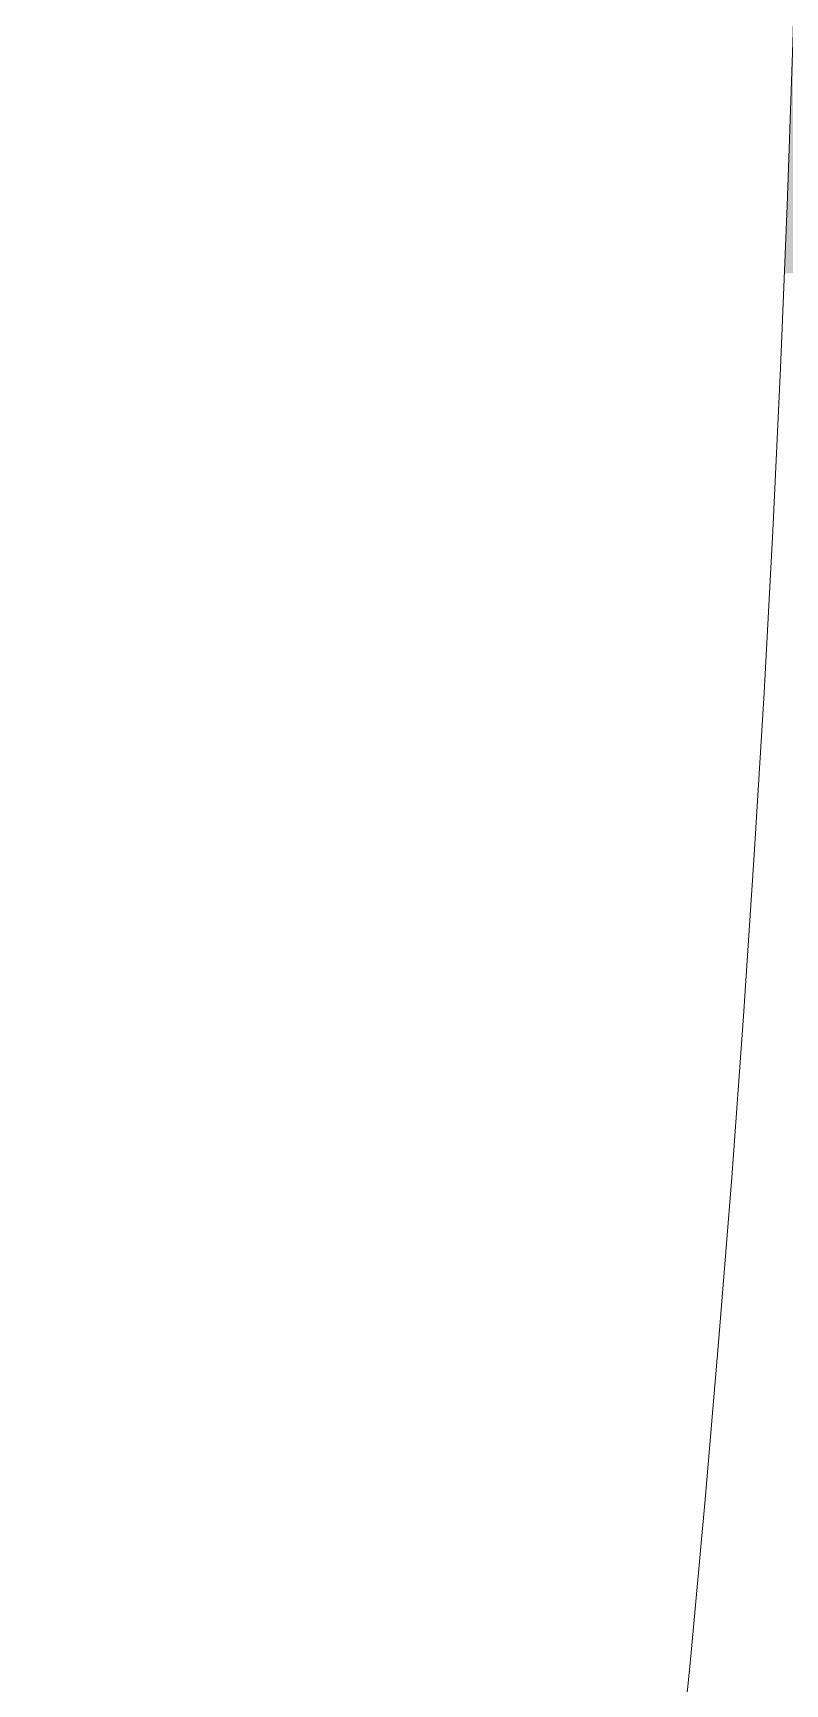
# Model space of a CAD drawing. Header units: millimetres. Extents: x 4739419 to 5837985, y 2291271 to 3446271.
# Drawn here: x 4898544 to 4898902, y 2463519 to 2464306 of the extents above; entities that cross this region are included whole.
import ezdxf

# ---------------------------------------------------------------- set-up
doc = ezdxf.new("R2010")
doc.units = ezdxf.units.MM
doc.layers.get('0').update_dxf_attribs({"color": 255})
doc.layers.add('XR-평면도$0$A-CNTL', color=9, linetype='Continuous', lineweight=15)
doc.layers.add('XR-평면도$0$A-ELEV-LIN3', color=9, linetype='Continuous', lineweight=18)
doc.layers.add('XR-평면도$0$A-ELEV-PATT', color=9, linetype='Continuous')

# ---------------------------------------------------------------- blocks, each defined once
blk = doc.blocks.new('XR-평면도$0$RAMP_내려감(기준층) (220802)')
at = {"layer": 'XR-평면도$0$A-ELEV-PATT'}
h = blk.add_hatch(dxfattribs=at)
h.set_pattern_fill('HEX', color=256, scale=100, angle=134.9999999999999)
h.set_pattern_definition([(134.9999999999999, (-1188188.161247686, -722710.9012703726), (-388.8564037507936, -388.856403750793), [317.5, -635]), (255, (-1188188.161247686, -722710.9012703726), (531.187725947842, -142.3313221970491), [317.5, -635]), (194.9999999999999, (-1188412.667650713, -722486.3948673459), (142.3313221970485, -531.1877259478422), [317.5, -635])])
edge = h.paths.add_edge_path()
edge.add_arc((3.37604433298111e-09, -15000), 12100.00000000341, 540, 542.368268504138)
edge.add_line((-12089.66500776587, -15500), (-19900, -15500))
edge.add_line((-19900, -15500.00000000023), (-19900, 15000))
edge.add_arc((0, 15000), 19900.00000000001, 0, 180, ccw=False)
edge.add_line((19900, 15000), (19900, -15500))
edge.add_line((19900, -15500.00000000023), (12089.66500776587, -15500.00000000023))
edge.add_arc((-2.328306436538696e-09, -15000), 12100.00000000236, 717.6317314958616, 719.9999999999998)
edge.add_line((12100, -15000), (12100, 15000))
edge.add_arc((0, 15000), 12100, 360, 540)
edge.add_line((-12100, 15000), (-12100, -15000))
at = {"layer": 'XR-평면도$0$A-CNTL', "ltscale": 300}
blk.add_lwpolyline([(-20700, 15000), (-20700, -15000, 0.4142135623730951), (0, -35700, 0.4142135623730951), (20700, -15000), (20700, 15000, 0.4142135623730951), (0, 35700, 0.4142135623730951)], format="xyb", close=True, dxfattribs=at)
at = {"layer": 'XR-평면도$0$A-ELEV-LIN3'}
for points in [[(-12100, 15000), (-12100, -15000, 0.414213562373095), (0, -27100, 0.4142135623730951), (12100, -15000), (12100, 15000, 0.4142135623730951), (0, 27100, 0.4142135623730951)], [(-19700, -15700.00000000023), (-12280.065146407, -15700, 0.3976324814324034), (0, -27300, 0.397632481432401), (12280.06514640711, -15700), (19700, -15700.00000000023), (19700, -34700), (-19700, -34700)]]:
    blk.add_lwpolyline(points, format="xyb", close=True, dxfattribs=at)

msp = doc.modelspace()

# ---------------------------------------------------------------- block references
msp.add_blockref('XR-평면도$0$RAMP_내려감(기준층) (220802)', (4886811.809536785, 2479691.225535645))

doc.saveas('drawing.dxf')
